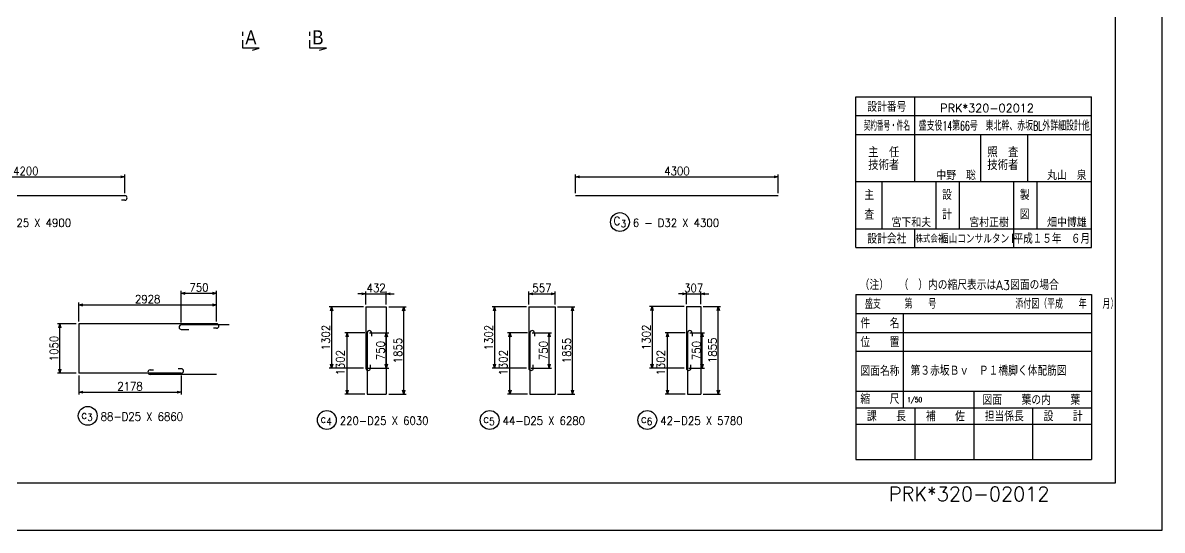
# Model space of a CAD drawing. Extents: x -12844 to 29206, y 115643 to 145343.
# Drawn here: x 5028 to 29206, y 115643 to 126413 of the extents above; entities that cross this region are included whole.
import ezdxf
from ezdxf.enums import TextEntityAlignment as Align

# ---------------------------------------------------------------- set-up
doc = ezdxf.new("R2010")
doc.units = 0
doc.header["$LTSCALE"] = 300
doc.header["$MEASUREMENT"] = 0
doc.layers.get('0').update_dxf_attribs({"linetype": 'CONTINUOUS'})
doc.layers.get('DEFPOINTS').update_dxf_attribs({"linetype": 'CONTINUOUS'})
for name, color, linetype in [('タイトル', 3, 'CONTINUOUS'), ('寸法', 1, 'CONTINUOUS'), ('引き出し横', 1, 'CONTINUOUS'), ('枠', 7, 'CONTINUOUS'), ('柱主筋', 2, 'CONTINUOUS'), ('記号', 2, 'CONTINUOUS'), ('鉄筋材料', 3, 'CONTINUOUS'), ('ﾀｲﾄﾙ', 7, 'CONTINUOUS')]:
    doc.layers.add(name, color=color, linetype=linetype)
doc.styles.add('MS明朝', font='MS PMincho.ttf')
doc.styles.add('romans', font='ROMANS.shx', dxfattribs={"width": 0.9, "bigfont": 'EXTFONT.shx'})
doc.styles.get("Standard").update_dxf_attribs({"font": 'romans.shx', "bigfont": 'extfont.shx'})
doc.styles.add('STYLE1', font='romans.shx', dxfattribs={"bigfont": 'bigfont.shx'})
doc.styles.add('ｽﾀｲﾙ1', font='ROMANS.shx', dxfattribs={"bigfont": 'EXTFONT.shx'})
doc.dimstyles.new('ST-50', dxfattribs={"dimscale": 50, "dimtxt": 3.5, "dimasz": 1.7, "dimexe": 1, "dimexo": 1, "dimgap": 1, "dimtad": 0, "dimdec": 0, "dimzin": 0, "dimdsep": 46, "dimtxsty": 'romans', "dimblk": 'OPEN30', "dimcen": 1, "dimdle": 3, "dimclrd": 1, "dimclre": 1, "dimclrt": 3, "dimaunit": 1, "dimadec": 0, "dimazin": 0, "dimtfac": 1, "dimtdec": 0, "dimtix": 1, "dimtmove": 2, "dimatfit": 3, "dimldrblk": 'OPEN30', "dimfxl": 0, "dimtvp": 0.7, "dimtolj": 1, "dimtzin": 0, "dimarcsym": 0})

# ---------------------------------------------------------------- blocks, each defined once
blk = doc.blocks.new('_Open30')
at = {"color": 0, "lineweight": -2}
for p, q in [((-1, 0.27), (0, 0)), ((0, 0), (-1, -0.27)), ((0, 0), (-1, 0))]:
    blk.add_line(p, q, dxfattribs=at)
blk = doc.blocks.new('*D22')
at = {"layer": 'DEFPOINTS', "color": 0, "linetype": 'Continuous'}
for p in [(6214, 118974), (8391, 118974), (8391, 118574)]:
    blk.add_point(p, dxfattribs=at)
at = {"layer": '寸法', "color": 1, "linetype": 'Continuous', "lineweight": -2}
for p, q in [((6214, 118924), (6214, 118524)), ((8391, 118924), (8391, 118524)), ((6299, 118574), (8306, 118574))]:
    blk.add_line(p, q, dxfattribs=at)
at = {"layer": '寸法', "color": 1, "linetype": 'Continuous', "lineweight": -2, "xscale": 85, "yscale": 85, "zscale": 85, "rotation": 180}
blk.add_blockref('_Open30', (6214, 118574), dxfattribs=at)
at = {"layer": '寸法', "color": 1, "linetype": 'Continuous', "lineweight": -2, "xscale": 85, "yscale": 85, "zscale": 85}
blk.add_blockref('_Open30', (8391, 118574), dxfattribs=at)
at = {"layer": '寸法', "color": 3, "linetype": 'Continuous', "insert": (7303, 118697), "char_height": 175, "attachment_point": 5, "style": 'romans'}
blk.add_mtext('\\A1;2178', dxfattribs=at)
blk = doc.blocks.new('*D23')
at = {"layer": 'DEFPOINTS', "color": 0, "linetype": 'Continuous'}
for p in [(9141, 120424), (6214, 120024), (9141, 120024)]:
    blk.add_point(p, dxfattribs=at)
at = {"layer": '寸法', "color": 1, "linetype": 'Continuous', "lineweight": -2}
for p, q in [((6214, 120074), (6214, 120474)), ((6299, 120424), (9056, 120424)), ((9141, 120074), (9141, 120474))]:
    blk.add_line(p, q, dxfattribs=at)
at = {"layer": '寸法', "color": 1, "linetype": 'Continuous', "lineweight": -2, "xscale": 85, "yscale": 85, "zscale": 85, "rotation": 180}
blk.add_blockref('_Open30', (6214, 120424), dxfattribs=at)
at = {"layer": '寸法', "color": 1, "linetype": 'Continuous', "lineweight": -2, "xscale": 85, "yscale": 85, "zscale": 85}
blk.add_blockref('_Open30', (9141, 120424), dxfattribs=at)
at = {"layer": '寸法', "color": 3, "linetype": 'Continuous', "insert": (7678, 120547), "char_height": 175, "attachment_point": 5, "style": 'romans'}
blk.add_mtext('\\A1;2928', dxfattribs=at)
blk = doc.blocks.new('*D24')
at = {"layer": 'DEFPOINTS', "color": 0, "linetype": 'Continuous'}
for p in [(7193, 123144), (2993, 122744), (7193, 122744)]:
    blk.add_point(p, dxfattribs=at)
at = {"layer": '寸法', "color": 1, "linetype": 'Continuous', "lineweight": -2}
for p, q in [((2993, 122794), (2993, 123194)), ((3078, 123144), (7108, 123144)), ((7193, 122794), (7193, 123194))]:
    blk.add_line(p, q, dxfattribs=at)
at = {"layer": '寸法', "color": 1, "linetype": 'Continuous', "lineweight": -2, "xscale": 85, "yscale": 85, "zscale": 85, "rotation": 180}
blk.add_blockref('_Open30', (2993, 123144), dxfattribs=at)
at = {"layer": '寸法', "color": 1, "linetype": 'Continuous', "lineweight": -2, "xscale": 85, "yscale": 85, "zscale": 85}
blk.add_blockref('_Open30', (7193, 123144), dxfattribs=at)
at = {"layer": '寸法', "color": 3, "linetype": 'Continuous', "insert": (5093, 123266), "char_height": 175, "attachment_point": 5, "style": 'romans'}
blk.add_mtext('\\A1;4200', dxfattribs=at)
blk = doc.blocks.new('*D25')
at = {"layer": 'DEFPOINTS', "color": 0, "linetype": 'Continuous'}
for p in [(5814, 120024), (6214, 120024), (6214, 118974)]:
    blk.add_point(p, dxfattribs=at)
at = {"layer": '寸法', "color": 1, "linetype": 'Continuous', "lineweight": -2}
for p, q in [((6164, 120024), (5764, 120024)), ((5814, 119059), (5814, 119939)), ((6164, 118974), (5764, 118974))]:
    blk.add_line(p, q, dxfattribs=at)
at = {"layer": '寸法', "color": 1, "linetype": 'Continuous', "lineweight": -2, "xscale": 85, "yscale": 85, "zscale": 85}
for p, rotation in [((5814, 120024), 90), ((5814, 118974), 270)]:
    blk.add_blockref('_Open30', p, dxfattribs=dict(at, rotation=rotation))
at = {"layer": '寸法', "color": 3, "linetype": 'Continuous', "insert": (5691, 119499), "char_height": 175, "attachment_point": 5, "rotation": 90, "style": 'romans'}
blk.add_mtext('\\A1;1050', dxfattribs=at)
blk = doc.blocks.new('*D27')
at = {"layer": 'DEFPOINTS', "color": 0, "linetype": 'Continuous'}
for p in [(9141, 120671), (8391, 119999), (9141, 120074)]:
    blk.add_point(p, dxfattribs=at)
at = {"layer": '引き出し横', "color": 1, "linetype": 'Continuous', "lineweight": -2}
for p, q in [((8391, 120049), (8391, 120721)), ((8476, 120671), (9056, 120671)), ((9141, 120124), (9141, 120721))]:
    blk.add_line(p, q, dxfattribs=at)
at = {"layer": '引き出し横', "color": 1, "linetype": 'Continuous', "lineweight": -2, "xscale": 85, "yscale": 85, "zscale": 85, "rotation": 180}
blk.add_blockref('_Open30', (8391, 120671), dxfattribs=at)
at = {"layer": '引き出し横', "color": 1, "linetype": 'Continuous', "lineweight": -2, "xscale": 85, "yscale": 85, "zscale": 85}
blk.add_blockref('_Open30', (9141, 120671), dxfattribs=at)
at = {"layer": '引き出し横', "color": 3, "linetype": 'Continuous', "insert": (8766, 120794), "char_height": 175, "attachment_point": 5, "style": 'romans'}
blk.add_mtext('\\A1;750', dxfattribs=at)
blk = doc.blocks.new('*D28')
at = {"layer": 'DEFPOINTS', "color": 0, "linetype": 'Continuous'}
for p in [(12742, 120383), (13111, 120383), (12742, 118529)]:
    blk.add_point(p, dxfattribs=at)
at = {"layer": '引き出し横', "color": 1, "linetype": 'Continuous', "lineweight": -2}
for p, q in [((12792, 120383), (13161, 120383)), ((13111, 118614), (13111, 120298)), ((12792, 118529), (13161, 118529))]:
    blk.add_line(p, q, dxfattribs=at)
at = {"layer": '引き出し横', "color": 1, "linetype": 'Continuous', "lineweight": -2, "xscale": 85, "yscale": 85, "zscale": 85}
for p, rotation in [((13111, 120383), 90), ((13111, 118529), 270)]:
    blk.add_blockref('_Open30', p, dxfattribs=dict(at, rotation=rotation))
at = {"layer": '引き出し横', "color": 3, "linetype": 'Continuous', "insert": (12988, 119456), "char_height": 175, "attachment_point": 5, "rotation": 90, "style": 'romans'}
blk.add_mtext('\\A1;1855', dxfattribs=at)
blk = doc.blocks.new('*D29')
at = {"layer": 'DEFPOINTS', "color": 0, "linetype": 'Continuous'}
for p in [(11910, 119831), (12335, 119831), (12335, 118529)]:
    blk.add_point(p, dxfattribs=at)
at = {"layer": '引き出し横', "color": 1, "linetype": 'Continuous', "lineweight": -2}
for p, q in [((12285, 119831), (11860, 119831)), ((11910, 118614), (11910, 119746)), ((12285, 118529), (11860, 118529))]:
    blk.add_line(p, q, dxfattribs=at)
at = {"layer": '引き出し横', "color": 1, "linetype": 'Continuous', "lineweight": -2, "xscale": 85, "yscale": 85, "zscale": 85}
for p, rotation in [((11910, 119831), 90), ((11910, 118529), 270)]:
    blk.add_blockref('_Open30', p, dxfattribs=dict(at, rotation=rotation))
at = {"layer": '引き出し横', "color": 3, "linetype": 'Continuous', "insert": (11767, 119197), "char_height": 175, "attachment_point": 5, "rotation": 90, "style": 'romans'}
blk.add_mtext('\\A1;1302', dxfattribs=at)
blk = doc.blocks.new('*D30')
at = {"layer": 'DEFPOINTS', "color": 0, "linetype": 'Continuous'}
for p in [(12335, 119831), (12742, 119831), (12310, 119081)]:
    blk.add_point(p, dxfattribs=at)
at = {"layer": '引き出し横', "color": 1, "linetype": 'Continuous', "lineweight": -2}
for p, q in [((12385, 119831), (12792, 119831)), ((12742, 119166), (12742, 119746)), ((12360, 119081), (12792, 119081))]:
    blk.add_line(p, q, dxfattribs=at)
at = {"layer": '引き出し横', "color": 1, "linetype": 'Continuous', "lineweight": -2, "xscale": 85, "yscale": 85, "zscale": 85}
for p, rotation in [((12742, 119831), 90), ((12742, 119081), 270)]:
    blk.add_blockref('_Open30', p, dxfattribs=dict(at, rotation=rotation))
at = {"layer": '引き出し横', "color": 3, "linetype": 'Continuous', "insert": (12620, 119456), "char_height": 175, "attachment_point": 5, "rotation": 90, "style": 'romans'}
blk.add_mtext('\\A1;750', dxfattribs=at)
blk = doc.blocks.new('*D31')
at = {"layer": 'DEFPOINTS', "color": 0, "linetype": 'Continuous'}
for p in [(12742, 120661), (12310, 120383), (12742, 120383)]:
    blk.add_point(p, dxfattribs=at)
at = {"layer": '引き出し横', "color": 1, "linetype": 'Continuous', "lineweight": -2}
for p, q in [((12225, 120661), (12140, 120661)), ((12310, 120433), (12310, 120711)), ((12310, 120661), (12742, 120661)), ((12742, 120433), (12742, 120711)), ((12827, 120661), (12912, 120661))]:
    blk.add_line(p, q, dxfattribs=at)
at = {"layer": '引き出し横', "color": 1, "linetype": 'Continuous', "lineweight": -2, "xscale": 85, "yscale": 85, "zscale": 85}
blk.add_blockref('_Open30', (12310, 120661), dxfattribs=at)
at = {"layer": '引き出し横', "color": 1, "linetype": 'Continuous', "lineweight": -2, "xscale": 85, "yscale": 85, "zscale": 85, "rotation": 180}
blk.add_blockref('_Open30', (12742, 120661), dxfattribs=at)
at = {"layer": '引き出し横', "color": 3, "linetype": 'Continuous', "insert": (12526, 120784), "char_height": 175, "attachment_point": 5, "style": 'romans'}
blk.add_mtext('\\A1;432', dxfattribs=at)
blk = doc.blocks.new('*D32')
at = {"layer": 'DEFPOINTS', "color": 0, "linetype": 'Continuous'}
for p in [(12310, 120383), (11581, 119081), (12310, 119081)]:
    blk.add_point(p, dxfattribs=at)
at = {"layer": '寸法', "color": 1, "linetype": 'Continuous', "lineweight": -2}
for p, q in [((12260, 120383), (11531, 120383)), ((11581, 120298), (11581, 119166)), ((12260, 119081), (11531, 119081))]:
    blk.add_line(p, q, dxfattribs=at)
at = {"layer": '寸法', "color": 1, "linetype": 'Continuous', "lineweight": -2, "xscale": 85, "yscale": 85, "zscale": 85}
for p, rotation in [((11581, 120383), 90), ((11581, 119081), 270)]:
    blk.add_blockref('_Open30', p, dxfattribs=dict(at, rotation=rotation))
at = {"layer": '寸法', "color": 3, "linetype": 'Continuous', "insert": (11458, 119732), "char_height": 175, "attachment_point": 5, "rotation": 90, "style": 'romans'}
blk.add_mtext('\\A1;1302', dxfattribs=at)
blk = doc.blocks.new('*D90')
at = {"layer": 'DEFPOINTS', "color": 0, "linetype": 'Continuous'}
for p in [(21059, 123144), (16759, 122744), (21059, 122744)]:
    blk.add_point(p, dxfattribs=at)
at = {"layer": '寸法', "color": 1, "linetype": 'Continuous', "lineweight": -2}
for p, q in [((16759, 122794), (16759, 123194)), ((16844, 123144), (20974, 123144)), ((21059, 122794), (21059, 123194))]:
    blk.add_line(p, q, dxfattribs=at)
at = {"layer": '寸法', "color": 1, "linetype": 'Continuous', "lineweight": -2, "xscale": 85, "yscale": 85, "zscale": 85, "rotation": 180}
blk.add_blockref('_Open30', (16759, 123144), dxfattribs=at)
at = {"layer": '寸法', "color": 1, "linetype": 'Continuous', "lineweight": -2, "xscale": 85, "yscale": 85, "zscale": 85}
blk.add_blockref('_Open30', (21059, 123144), dxfattribs=at)
at = {"layer": '寸法', "color": 3, "linetype": 'Continuous', "insert": (18909, 123266), "char_height": 175, "attachment_point": 5, "style": 'romans'}
blk.add_mtext('\\A1;4300', dxfattribs=at)
blk = doc.blocks.new('*D97')
at = {"layer": 'DEFPOINTS', "color": 0, "linetype": 'Continuous'}
for p in [(15790, 119831), (16198, 119831), (15765, 119081)]:
    blk.add_point(p, dxfattribs=at)
at = {"layer": '引き出し横', "color": 1, "linetype": 'Continuous', "lineweight": -2}
for p, q in [((15840, 119831), (16248, 119831)), ((16198, 119166), (16198, 119746)), ((15815, 119081), (16248, 119081))]:
    blk.add_line(p, q, dxfattribs=at)
at = {"layer": '引き出し横', "color": 1, "linetype": 'Continuous', "lineweight": -2, "xscale": 85, "yscale": 85, "zscale": 85}
for p, rotation in [((16198, 119831), 90), ((16198, 119081), 270)]:
    blk.add_blockref('_Open30', p, dxfattribs=dict(at, rotation=rotation))
at = {"layer": '引き出し横', "color": 3, "linetype": 'Continuous', "insert": (16075, 119456), "char_height": 175, "attachment_point": 5, "rotation": 90, "style": 'romans'}
blk.add_mtext('\\A1;750', dxfattribs=at)
blk = doc.blocks.new('*D98')
at = {"layer": 'DEFPOINTS', "color": 0, "linetype": 'Continuous'}
for p in [(16322, 120661), (15765, 120383), (16322, 120383)]:
    blk.add_point(p, dxfattribs=at)
at = {"layer": '引き出し横', "color": 1, "linetype": 'Continuous', "lineweight": -2}
for p, q in [((15765, 120433), (15765, 120711)), ((15850, 120661), (16237, 120661)), ((16322, 120433), (16322, 120711))]:
    blk.add_line(p, q, dxfattribs=at)
at = {"layer": '引き出し横', "color": 1, "linetype": 'Continuous', "lineweight": -2, "xscale": 85, "yscale": 85, "zscale": 85, "rotation": 180}
blk.add_blockref('_Open30', (15765, 120661), dxfattribs=at)
at = {"layer": '引き出し横', "color": 1, "linetype": 'Continuous', "lineweight": -2, "xscale": 85, "yscale": 85, "zscale": 85}
blk.add_blockref('_Open30', (16322, 120661), dxfattribs=at)
at = {"layer": '引き出し横', "color": 3, "linetype": 'Continuous', "insert": (16044, 120784), "char_height": 175, "attachment_point": 5, "style": 'romans'}
blk.add_mtext('\\A1;557', dxfattribs=at)
blk = doc.blocks.new('*D99')
at = {"layer": 'DEFPOINTS', "color": 0, "linetype": 'Continuous'}
for p in [(15765, 120383), (15036, 119081), (15765, 119081)]:
    blk.add_point(p, dxfattribs=at)
at = {"layer": '寸法', "color": 1, "linetype": 'Continuous', "lineweight": -2}
for p, q in [((15715, 120383), (14986, 120383)), ((15036, 120298), (15036, 119166)), ((15715, 119081), (14986, 119081))]:
    blk.add_line(p, q, dxfattribs=at)
at = {"layer": '寸法', "color": 1, "linetype": 'Continuous', "lineweight": -2, "xscale": 85, "yscale": 85, "zscale": 85}
for p, rotation in [((15036, 120383), 90), ((15036, 119081), 270)]:
    blk.add_blockref('_Open30', p, dxfattribs=dict(at, rotation=rotation))
at = {"layer": '寸法', "color": 3, "linetype": 'Continuous', "insert": (14914, 119732), "char_height": 175, "attachment_point": 5, "rotation": 90, "style": 'romans'}
blk.add_mtext('\\A1;1302', dxfattribs=at)
blk = doc.blocks.new('*D96')
at = {"layer": 'DEFPOINTS', "color": 0, "linetype": 'Continuous'}
for p in [(15365, 119831), (15790, 119831), (15790, 118529)]:
    blk.add_point(p, dxfattribs=at)
at = {"layer": '引き出し横', "color": 1, "linetype": 'Continuous', "lineweight": -2}
for p, q in [((15740, 119831), (15315, 119831)), ((15365, 118614), (15365, 119746)), ((15740, 118529), (15315, 118529))]:
    blk.add_line(p, q, dxfattribs=at)
at = {"layer": '引き出し横', "color": 1, "linetype": 'Continuous', "lineweight": -2, "xscale": 85, "yscale": 85, "zscale": 85}
for p, rotation in [((15365, 119831), 90), ((15365, 118529), 270)]:
    blk.add_blockref('_Open30', p, dxfattribs=dict(at, rotation=rotation))
at = {"layer": '引き出し横', "color": 3, "linetype": 'Continuous', "insert": (15223, 119197), "char_height": 175, "attachment_point": 5, "rotation": 90, "style": 'romans'}
blk.add_mtext('\\A1;1302', dxfattribs=at)
blk = doc.blocks.new('*D95')
at = {"layer": 'DEFPOINTS', "color": 0, "linetype": 'Continuous'}
for p in [(16322, 120383), (16691, 120383), (16322, 118529)]:
    blk.add_point(p, dxfattribs=at)
at = {"layer": '引き出し横', "color": 1, "linetype": 'Continuous', "lineweight": -2}
for p, q in [((16372, 120383), (16741, 120383)), ((16691, 118614), (16691, 120298)), ((16372, 118529), (16741, 118529))]:
    blk.add_line(p, q, dxfattribs=at)
at = {"layer": '引き出し横', "color": 1, "linetype": 'Continuous', "lineweight": -2, "xscale": 85, "yscale": 85, "zscale": 85}
for p, rotation in [((16691, 120383), 90), ((16691, 118529), 270)]:
    blk.add_blockref('_Open30', p, dxfattribs=dict(at, rotation=rotation))
at = {"layer": '引き出し横', "color": 3, "linetype": 'Continuous', "insert": (16569, 119456), "char_height": 175, "attachment_point": 5, "rotation": 90, "style": 'romans'}
blk.add_mtext('\\A1;1855', dxfattribs=at)
blk = doc.blocks.new('*D103')
at = {"layer": 'DEFPOINTS', "color": 0, "linetype": 'Continuous'}
for p in [(18710, 119831), (19135, 119831), (19135, 118528)]:
    blk.add_point(p, dxfattribs=at)
at = {"layer": '引き出し横', "color": 1, "linetype": 'Continuous', "lineweight": -2}
for p, q in [((19085, 119831), (18660, 119831)), ((18710, 118613), (18710, 119746)), ((19085, 118528), (18660, 118528))]:
    blk.add_line(p, q, dxfattribs=at)
at = {"layer": '引き出し横', "color": 1, "linetype": 'Continuous', "lineweight": -2, "xscale": 85, "yscale": 85, "zscale": 85}
for p, rotation in [((18710, 119831), 90), ((18710, 118528), 270)]:
    blk.add_blockref('_Open30', p, dxfattribs=dict(at, rotation=rotation))
at = {"layer": '引き出し横', "color": 3, "linetype": 'Continuous', "insert": (18567, 119197), "char_height": 175, "attachment_point": 5, "rotation": 90, "style": 'romans'}
blk.add_mtext('\\A1;1302', dxfattribs=at)
blk = doc.blocks.new('*D102')
at = {"layer": 'DEFPOINTS', "color": 0, "linetype": 'Continuous'}
for p in [(19110, 120392), (18380, 119081), (19110, 119081)]:
    blk.add_point(p, dxfattribs=at)
at = {"layer": '寸法', "color": 1, "linetype": 'Continuous', "lineweight": -2}
for p, q in [((19060, 120392), (18330, 120392)), ((18380, 120307), (18380, 119166)), ((19060, 119081), (18330, 119081))]:
    blk.add_line(p, q, dxfattribs=at)
at = {"layer": '寸法', "color": 1, "linetype": 'Continuous', "lineweight": -2, "xscale": 85, "yscale": 85, "zscale": 85}
for p, rotation in [((18380, 120392), 90), ((18380, 119081), 270)]:
    blk.add_blockref('_Open30', p, dxfattribs=dict(at, rotation=rotation))
at = {"layer": '寸法', "color": 3, "linetype": 'Continuous', "insert": (18258, 119737), "char_height": 175, "attachment_point": 5, "rotation": 90, "style": 'romans'}
blk.add_mtext('\\A1;1302', dxfattribs=at)
blk = doc.blocks.new('*D101')
at = {"layer": 'DEFPOINTS', "color": 0, "linetype": 'Continuous'}
for p in [(19417, 120661), (19110, 120392), (19417, 120392)]:
    blk.add_point(p, dxfattribs=at)
at = {"layer": '引き出し横', "color": 1, "linetype": 'Continuous', "lineweight": -2}
for p, q in [((19025, 120661), (18940, 120661)), ((19110, 120442), (19110, 120711)), ((19110, 120661), (19417, 120661)), ((19417, 120442), (19417, 120711)), ((19502, 120661), (19587, 120661))]:
    blk.add_line(p, q, dxfattribs=at)
at = {"layer": '引き出し横', "color": 1, "linetype": 'Continuous', "lineweight": -2, "xscale": 85, "yscale": 85, "zscale": 85}
blk.add_blockref('_Open30', (19110, 120661), dxfattribs=at)
at = {"layer": '引き出し横', "color": 1, "linetype": 'Continuous', "lineweight": -2, "xscale": 85, "yscale": 85, "zscale": 85, "rotation": 180}
blk.add_blockref('_Open30', (19417, 120661), dxfattribs=at)
at = {"layer": '引き出し横', "color": 3, "linetype": 'Continuous', "insert": (19263, 120784), "char_height": 175, "attachment_point": 5, "style": 'romans'}
blk.add_mtext('\\A1;307', dxfattribs=at)
blk = doc.blocks.new('*D100')
at = {"layer": 'DEFPOINTS', "color": 0, "linetype": 'Continuous'}
for p in [(19135, 119831), (19442, 119831), (19110, 119081)]:
    blk.add_point(p, dxfattribs=at)
at = {"layer": '引き出し横', "color": 1, "linetype": 'Continuous', "lineweight": -2}
for p, q in [((19185, 119831), (19492, 119831)), ((19442, 119166), (19442, 119746)), ((19160, 119081), (19492, 119081))]:
    blk.add_line(p, q, dxfattribs=at)
at = {"layer": '引き出し横', "color": 1, "linetype": 'Continuous', "lineweight": -2, "xscale": 85, "yscale": 85, "zscale": 85}
for p, rotation in [((19442, 119831), 90), ((19442, 119081), 270)]:
    blk.add_blockref('_Open30', p, dxfattribs=dict(at, rotation=rotation))
at = {"layer": '引き出し横', "color": 3, "linetype": 'Continuous', "insert": (19320, 119456), "char_height": 175, "attachment_point": 5, "rotation": 90, "style": 'romans'}
blk.add_mtext('\\A1;750', dxfattribs=at)
blk = doc.blocks.new('*D104')
at = {"layer": 'DEFPOINTS', "color": 0, "linetype": 'Continuous'}
for p in [(19417, 120392), (19786, 120392), (19417, 118528)]:
    blk.add_point(p, dxfattribs=at)
at = {"layer": '引き出し横', "color": 1, "linetype": 'Continuous', "lineweight": -2}
for p, q in [((19467, 120392), (19836, 120392)), ((19786, 118613), (19786, 120307)), ((19467, 118528), (19836, 118528))]:
    blk.add_line(p, q, dxfattribs=at)
at = {"layer": '引き出し横', "color": 1, "linetype": 'Continuous', "lineweight": -2, "xscale": 85, "yscale": 85, "zscale": 85}
for p, rotation in [((19786, 120392), 90), ((19786, 118528), 270)]:
    blk.add_blockref('_Open30', p, dxfattribs=dict(at, rotation=rotation))
at = {"layer": '引き出し横', "color": 3, "linetype": 'Continuous', "insert": (19663, 119460), "char_height": 175, "attachment_point": 5, "rotation": 90, "style": 'romans'}
blk.add_mtext('\\A1;1855', dxfattribs=at)

msp = doc.modelspace()

# ---------------------------------------------------------------- linework, layer by layer
at = {"layer": '枠', "color": 1, "linetype": 'Continuous', "flags": 128}
msp.add_lwpolyline([(-12844, 145342.8), (-12844, 115642.8), (29206, 115642.8), (29206, 145342.8), (-12844, 145342.8)], dxfattribs=at)
at = {"layer": '枠', "color": 2, "linetype": 'Continuous', "flags": 128}
msp.add_lwpolyline([(-11344, 116642.8), (-11344, 144342.8), (28206, 144342.8), (28206, 116642.8), (-11344, 116642.8)], dxfattribs=at)
at = {"layer": '柱主筋', "linetype": 'Continuous'}
for p, q in [((2993.2, 122743.8), (7193.2, 122743.8)), ((7193.2, 122647.8), (7124.2, 122647.8)), ((16759.2, 122743.8), (21059.2, 122743.8)), ((12309.8, 120383.2), (12741.8, 120383.2)), ((12309.8, 120383.2), (12309.8, 119081)), ((12741.8, 120383.2), (12741.8, 118528.7)), ((15765.5, 120383.2), (16322.5, 120383.2)), ((15765.5, 120383.2), (15765.5, 119081)), ((16322.5, 120383.2), (16322.5, 118528.7)), ((19109.6, 120392.2), (19416.6, 120392.2)), ((19109.6, 120392.2), (19109.6, 119081)), ((19416.6, 120392.2), (19416.6, 118527.7)), ((9141.4, 120024.2), (6213.9, 120024.2)), ((6213.9, 120024.2), (6213.9, 118974.2)), ((9409.8, 119999.2), (8391.4, 119999.2)), ((9141.4, 119928.2), (9072.4, 119928.2)), ((8391.4, 119903.2), (8550.4, 119903.2)), ((12334.8, 119830.8), (12334.8, 118528.7)), ((12430.8, 119830.8), (12430.8, 119761.8)), ((15790.5, 119830.8), (15790.5, 118528.7)), ((15886.5, 119830.8), (15886.5, 119761.8)), ((19134.6, 119830.8), (19134.6, 118527.7)), ((19230.6, 119830.8), (19230.6, 119761.8)), ((8391.4, 118974.2), (6213.9, 118974.2)), ((7731.4, 119045.2), (7800.4, 119045.2)), ((8391.4, 119070.2), (8322.4, 119070.2)), ((12405.8, 119081), (12405.8, 119150)), ((15861.5, 119081), (15861.5, 119150)), ((19205.6, 119081), (19205.6, 119150)), ((9139.8, 118949.2), (7731.4, 118949.2)), ((12334.8, 118528.7), (12741.8, 118528.7)), ((15790.5, 118528.7), (16322.5, 118528.7)), ((19134.6, 118527.7), (19416.6, 118527.7))]:
    msp.add_line(p, q, dxfattribs=at)
for centre, start, end in [((7193.2, 122695.8), 270, 90), ((8391.4, 119951.2), 90, 270), ((9141.4, 119976.2), 270, 90), ((12382.8, 119830.8), 0, 180), ((15838.5, 119830.8), 0, 180), ((19182.6, 119830.8), 0, 180), ((7731.4, 118997.2), 90, 270), ((8391.4, 119022.2), 270, 90), ((12357.8, 119081), 180, 0), ((15813.5, 119081), 180, 0), ((19157.6, 119081), 180, 0)]:
    msp.add_arc(centre, 48, start, end, dxfattribs=at)
at = {"layer": '記号'}
for p, q in [((9696.3, 126135.1), (9696.3, 126222.6)), ((11120.1, 126135.1), (11120.1, 126222.6)), ((9696.3, 125872.6), (9696.3, 126047.6)), ((11120.1, 125872.6), (11120.1, 126047.6))]:
    msp.add_line(p, q, dxfattribs=at)
at = {"layer": '記号', "flags": 128}
for points in [[(9901.4, 125833.8), (10046.3, 125872.6), (9696.3, 125872.6)], [(11325.2, 125833.8), (11470.1, 125872.6), (11120.1, 125872.6)]]:
    msp.add_lwpolyline(points, dxfattribs=at)
at = {"layer": '鉄筋材料', "color": 1, "linetype": 'Continuous'}
for centre in [(17699.4, 122182.9), (6405.7, 118069.9), (11479.5, 117981.9), (14935.1, 117981.9), (18279.2, 117981.9)]:
    msp.add_circle(centre, 200, dxfattribs=at)
at = {"layer": 'ﾀｲﾄﾙ', "color": 3, "linetype": 'Continuous'}
for p, q in [((22706, 124842.8), (27706, 124842.8)), ((22706, 121642.8), (22706, 124842.8)), ((23956, 123042.8), (23956, 124842.8)), ((27706, 121642.8), (27706, 124842.8)), ((22706, 124442.8), (27706, 124442.8)), ((22706, 124042.8), (27706, 124042.8)), ((25356, 123042.8), (25356, 124042.8)), ((26356, 123042.8), (26356, 124042.8)), ((22706, 123042.8), (27706, 123042.8)), ((23256, 123042.8), (23256, 122042.8)), ((24406, 122042.8), (24406, 123042.8)), ((24906, 122042.8), (24906, 123042.8)), ((26056, 121642.8), (26056, 123042.8)), ((26556, 122042.8), (26556, 123042.8)), ((22706, 122042.8), (27706, 122042.8)), ((23956, 121642.8), (23956, 122042.8)), ((22706, 121642.8), (27706, 121642.8)), ((22706, 120642.8), (27706, 120642.8)), ((22706, 120642.8), (22706, 117142.8)), ((27706, 120642.8), (27706, 117142.8)), ((22706, 120242.8), (27706, 120242.8)), ((23706, 120242.8), (23706, 118242.8)), ((22706, 119842.8), (27706, 119842.8)), ((22706, 119442.8), (27706, 119442.8)), ((22706, 118592.8), (27706, 118592.8)), ((25206, 118592.8), (25206, 117142.8)), ((22706, 118242.8), (27706, 118242.8)), ((23956, 118242.8), (23956, 117142.8)), ((26456, 118242.8), (26456, 117142.8)), ((22706, 117892.8), (27706, 117892.8)), ((22706, 117142.8), (27706, 117142.8))]:
    msp.add_line(p, q, dxfattribs=at)

# ---------------------------------------------------------------- texts
at = {"layer": 'タイトル', "color": 3}
msp.add_text('PRK*320-02012', height=300, dxfattribs=at).set_placement((23406, 116261.9))
at = {"layer": '記号', "style": 'MS明朝', "width": 0.9}
for s, p in [('A', (9750.2, 125953.8)), ('B', (11174, 125953.8))]:
    msp.add_text(s, height=300, dxfattribs=at).set_placement(p)
at = {"layer": '鉄筋材料', "style": 'romans', "width": 0.9}
for s, p in [('104-D25 X 4900', (4170.3, 122079.1)), ('6 - D32 X 4300', (17974.4, 122079.1)), ('88-D25 X 6860', (6680.7, 117966)), ('220-D25 X 6030', (11754.5, 117878.1)), ('44-D25 X 6280', (15210.1, 117878.1)), ('42-D25 X 5780', (18554.2, 117878.1))]:
    msp.add_text(s, height=175, dxfattribs=at).set_placement(p)
at = {"layer": '鉄筋材料', "color": 3, "style": 'ｽﾀｲﾙ1', "width": 0.9}
for s, height, p in [('C', 175, (17564.9, 122120.4)), ('3', 150, (17714.9, 122076.7)), ('c', 175, (6271.2, 118007.4)), ('3', 150, (6396.2, 117963.7)), ('c', 175, (11345, 117919.4)), ('4', 150, (11470, 117875.7)), ('c', 175, (14800.6, 117919.4)), ('5', 150, (14925.6, 117875.7)), ('c', 175, (18144.8, 117919.4)), ('6', 150, (18269.8, 117875.7))]:
    msp.add_text(s, height=height, dxfattribs=at).set_placement(p)
at = {"layer": 'ﾀｲﾄﾙ', "color": 3, "ltscale": 100, "style": 'STYLE1'}
for s, height, width, p in [('設計番号', 200, 0.9, (23362.5, 124642.8)), ('契約番号・件名', 200, 0.5, (23362.5, 124242.8)), ('盛支役14第66号\u3000東北幹、赤坂BL外詳細設計他', 200, 0.6, (25854.2, 124242.8)), ('主', 200, 0.9, (22988.9, 122770.9)), ('設', 200, 0.9, (24638.9, 122770.9)), ('製', 200, 0.9, (26288.9, 122770.9)), ('査', 200, 0.9, (22988.9, 122356.1)), ('計', 200, 0.9, (24638.9, 122356.1)), ('図', 200, 0.9, (26288.9, 122356.1)), ('設計会社', 200, 0.9, (23362.5, 121842.8)), ('株式会社', 150, 0.75, (24286.8, 121842.8)), ('福山コンサルタント', 175, 0.75, (25316.4, 121842.8)), ('平成１５年\u3000６月', 200, 0.75, (26864.4, 121842.8))]:
    msp.add_text(s, height=height, dxfattribs=dict(at, width=width)).set_placement(p, align=Align.MIDDLE)
for s, height, p in [('PRK*320-02012', 175, (25489.3, 124602.4)), ('主\u3000任', 200, (23297.1, 123677.8)), ('照\u3000査', 200, (25824.2, 123677.8)), ('技術者', 200, (23297.1, 123407.8)), ('技術者', 200, (25824.2, 123407.8)), ('中野\u3000聡', 175, (24832.1, 123188.6)), ('丸山\u3000泉', 175, (27182.1, 123188.6)), ('宮下和夫', 175, (23882.1, 122188.6)), ('宮村正樹', 175, (25532.1, 122188.6)), ('畑中博雄', 175, (27182.1, 122188.6))]:
    msp.add_text(s, height=height, dxfattribs=at).set_placement(p, align=Align.MIDDLE)
for s, height, width, p in [('（注）\u3000（\u3000）内の縮尺表示はA3図面の場合', 200, 0.9, (22786.4, 120745.4)), ('盛支\u3000\u3000\u3000第\u3000\u3000号\u3000\u3000\u3000\u3000\u3000\u3000\u3000\u3000\u3000\u3000添付図（平成\u3000\u3000年\u3000\u3000月）', 200, 0.6, (22899.2, 120344.1)), ('件\u3000\u3000名', 200, 0.9, (22802.1, 119931)), ('位\u3000\u3000置', 200, 0.9, (22802.1, 119531)), ('図面名称', 200, 0.9, (22802.1, 118918)), ('第３赤坂Ｂｖ\u3000Ｐ１橋脚く体配筋図', 200, 0.9, (23866, 118924.6)), ('縮\u3000\u3000尺', 200, 0.9, (22802.1, 118324.4)), ('1/50 ', 100, 0.9, (23795.3, 118363.4)), ('図面\u3000\u3000葉の内\u3000\u3000葉', 200, 0.9, (25394.1, 118304.6)), ('課\u3000\u3000長', 200, 0.9, (22940.6, 117957.7)), ('補\u3000\u3000佐', 200, 0.9, (24190.6, 117957.7)), ('担当係長', 200, 0.9, (25440.6, 117957.7)), ('設\u3000\u3000計', 200, 0.9, (26690.6, 117957.7))]:
    msp.add_text(s, height=height, dxfattribs=dict(at, width=width)).set_placement(p)

# ---------------------------------------------------------------- dimensions: what is measured, and where the dimension line sits
at = {"layer": '寸法', "linetype": 'Continuous'}
for base, p1, p2, picture, middle in [((7193.2, 123143.8), (2993.2, 122743.8), (7193.2, 122743.8), '*D24', (5093.2, 123266.3)), ((21059.2, 123143.8), (16759.2, 122743.8), (21059.2, 122743.8), '*D90', (18909.2, 123266.3)), ((9141.365252, 120424.2485996), (6213.865252, 120024.2485996), (9141.365252, 120024.2485996), '*D23', (7677.615252, 120546.7485996)), ((8391.365252, 118574.2485996), (6213.865252, 118974.2485996), (8391.365252, 118974.2485996), '*D22', (7302.615252, 118696.7485996))]:
    dim = msp.add_linear_dim(base=base, p1=p1, p2=p2, dimstyle='ST-50', dxfattribs=at)
    dim.commit()
    dim.dimension.update_dxf_attribs({"geometry": picture, "text_midpoint": middle})
for base, p1, p2, picture, middle in [((11580.7, 119081), (12309.8, 120383.2), (12309.8, 119081), '*D32', (11458.2, 119732.1)), ((15036.3, 119081), (15765.5, 120383.2), (15765.5, 119081), '*D99', (14913.8, 119732.1)), ((5813.9, 120024.2), (6213.9, 118974.2), (6213.9, 120024.2), '*D25', (5691.4, 119499.2))]:
    dim = msp.add_linear_dim(base=base, p1=p1, p2=p2, angle=90, dimstyle='ST-50', dxfattribs=at)
    dim.commit()
    dim.dimension.update_dxf_attribs({"geometry": picture, "text_midpoint": middle})
dim = msp.add_linear_dim(base=(18380.5, 119081), p1=(19109.6, 120392.2), p2=(19109.6, 119081), angle=90, text='1302', dimstyle='ST-50', dxfattribs=at)
dim.commit()
dim.dimension.update_dxf_attribs({"geometry": '*D102', "text_midpoint": (18258, 119736.6)})
at = {"layer": '引き出し横', "linetype": 'Continuous'}
for base, p1, p2, picture, middle in [((9141.4, 120671.4), (8391.4, 119999.2), (9141.4, 120074.2), '*D27', (8766.4, 120793.9)), ((12741.8, 120661.2), (12309.8, 120383.2), (12741.8, 120383.2), '*D31', (12525.8, 120783.7)), ((16322.5, 120661.2), (15765.5, 120383.2), (16322.5, 120383.2), '*D98', (16044, 120783.7)), ((19416.6, 120661.2), (19109.6, 120392.2), (19416.6, 120392.2), '*D101', (19263.1, 120783.7))]:
    dim = msp.add_linear_dim(base=base, p1=p1, p2=p2, dimstyle='ST-50', dxfattribs=at)
    dim.commit()
    dim.dimension.update_dxf_attribs({"geometry": picture, "text_midpoint": middle})
for base, p1, p2, picture, middle in [((13110.8369153, 120383.2485996), (12741.8369153, 118528.7485996), (12741.8369153, 120383.2485996), '*D28', (12988.3369153, 119455.9985996)), ((16691.4601344, 120383.2485996), (16322.4601344, 118528.7485996), (16322.4601344, 120383.2485996), '*D95', (16568.9601344, 119455.9985996)), ((12742.4, 119830.8), (12309.8, 119081), (12334.8, 119830.8), '*D30', (12619.9, 119455.9)), ((16198, 119830.8), (15765.5, 119081), (15790.5, 119830.8), '*D97', (16075.5, 119455.9)), ((19442.1, 119830.8), (19109.6, 119081), (19134.6, 119830.8), '*D100', (19319.6, 119455.9))]:
    dim = msp.add_linear_dim(base=base, p1=p1, p2=p2, angle=90, dimstyle='ST-50', dxfattribs=at)
    dim.commit()
    dim.dimension.update_dxf_attribs({"geometry": picture, "text_midpoint": middle})
dim = msp.add_linear_dim(base=(19785.6, 120392.2), p1=(19416.6, 118527.7), p2=(19416.6, 120392.2), angle=90, text='1855', dimstyle='ST-50', dxfattribs=at)
dim.commit()
dim.dimension.update_dxf_attribs({"geometry": '*D104', "text_midpoint": (19663.1, 119460)})
for base, p1, p2, picture, middle in [((11909.8, 119830.8), (12334.8, 118528.7), (12334.8, 119830.8), '*D29', (11767.3, 119197)), ((15365.5, 119830.8), (15790.5, 118528.7), (15790.5, 119830.8), '*D96', (15223, 119197))]:
    dim = msp.add_linear_dim(base=base, p1=p1, p2=p2, angle=90, dimstyle='ST-50', dxfattribs=at)
    dim.commit()
    dim.dimension.update_dxf_attribs({"geometry": picture, "text_midpoint": middle, "dimtype": 160})
dim = msp.add_linear_dim(base=(18709.6, 119830.8), p1=(19134.6, 118527.7), p2=(19134.6, 119830.8), angle=90, text='1302', dimstyle='ST-50', dxfattribs=at)
dim.commit()
dim.dimension.update_dxf_attribs({"geometry": '*D103', "text_midpoint": (18567.1, 119197), "dimtype": 160})

doc.saveas('drawing.dxf')
